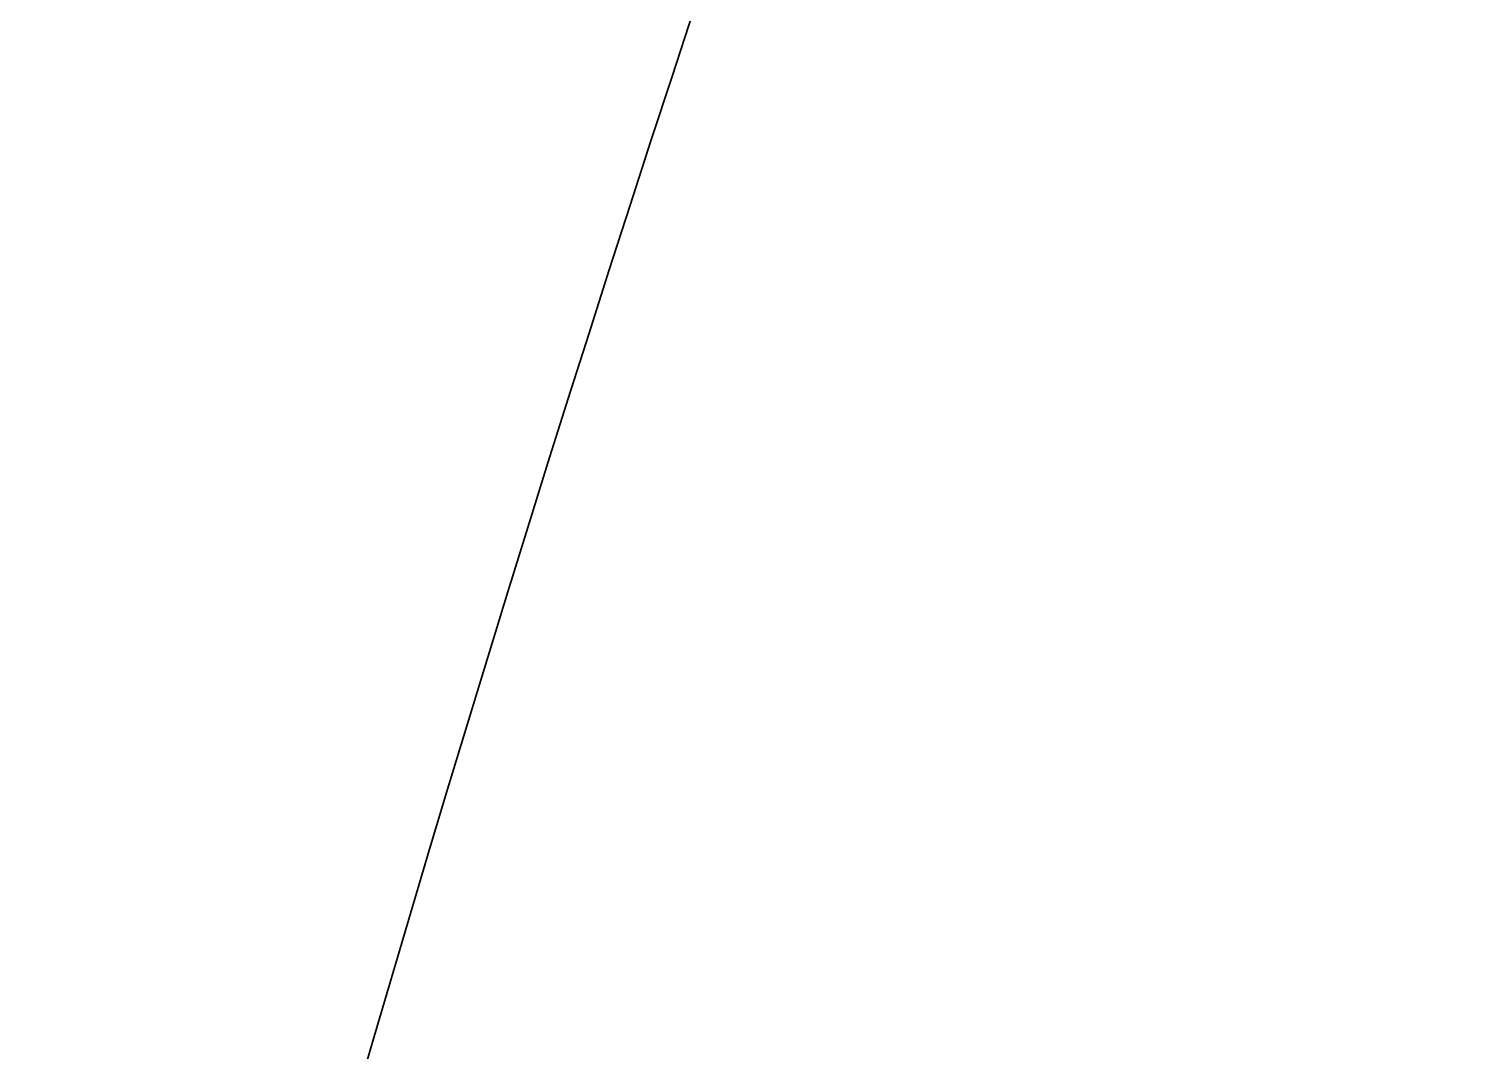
# Model space of a CAD drawing. Header units: millimetres. Extents: x 0 to 2114, y 0 to 2343.
# Drawn here: x 1556.2505 to 1556.3133, y 1422.9777 to 1423.0226 of the extents above; entities that cross this region are included whole.
import ezdxf

# ---------------------------------------------------------------- set-up
doc = ezdxf.new("R2010")
doc.units = ezdxf.units.MM
doc.layers.add('Blocks', color=7, linetype='Continuous')
doc.layers.add('Blocks$Outline', color=7, linetype='Continuous', lineweight=35, true_color=0xff3f3f)

# ---------------------------------------------------------------- blocks, each defined once
blk = doc.blocks.new('Mirra 2 Office Chair Side')
at = {"layer": 'Blocks$Outline'}
for points, knots in [([(481.064069, 213.971026), (480.744052, 213.971026), (480.424036, 213.971026), (480.10402, 213.971026), (479.782389, 213.971026), (479.460758, 213.971026), (479.139127, 213.971026), (478.825983, 213.971026), (478.512839, 213.971026), (478.199696, 213.971026), (477.895539, 213.971026), (477.591383, 213.971026), (477.287227, 213.971026), (476.992545, 213.971026), (476.697864, 213.971026), (476.403182, 213.971026), (476.118446, 213.971026), (475.83371, 213.971026), (475.548974, 213.971026), (475.274639, 213.971026), (475.000305, 213.971026), (474.72597, 213.971026), (474.462476, 213.971026), (474.198981, 213.971026), (473.935487, 213.971026), (473.683254, 213.971026), (473.431022, 213.971026), (473.178789, 213.971026), (472.938222, 213.971026), (472.697654, 213.971026), (472.457087, 213.971026), (472.22857, 213.971026), (472.000052, 213.971026), (471.771535, 213.971026), (471.555433, 213.971026), (471.339332, 213.971026), (471.12323, 213.971026), (470.91989, 213.971026), (470.71655, 213.971026), (470.51321, 213.971026), (470.322956, 213.971026), (470.132703, 213.971026), (469.942449, 213.971026), (469.765587, 213.971026), (469.588725, 213.971026), (469.411862, 213.971026), (469.248674, 213.971026), (469.085486, 213.971026), (468.922297, 213.971026), (468.773044, 213.971026), (468.623791, 213.971026), (468.474537, 213.971026), (468.339458, 213.971026), (468.204379, 213.971026), (468.069299, 213.971026), (467.94861, 213.971026), (467.82792, 213.971026), (467.707231, 213.971026), (467.601124, 213.971026), (467.495018, 213.971026), (467.388912, 213.971026), (467.297558, 213.971026), (467.206204, 213.971026), (467.114851, 213.971026), (467.038396, 213.971026), (466.961941, 213.971026), (466.885487, 213.971026), (466.824053, 213.971026), (466.76262, 213.971026), (466.701186, 213.971026), (466.654872, 213.971026), (466.608558, 213.971026), (466.562244, 213.971026), (466.531124, 213.971026), (466.500004, 213.971026), (466.468883, 213.971026), (466.453006, 213.971026), (466.437129, 213.971026), (466.421253, 213.971026), (466.419028, 213.970983), (466.332158, 213.96929), (466.245289, 213.967597), (466.160644, 213.965947), (466.076135, 213.96087), (465.991627, 213.955794), (465.907118, 213.950717), (465.82288, 213.942265), (465.738642, 213.933813), (465.654404, 213.925361), (465.570571, 213.913547), (465.486738, 213.901733), (465.402906, 213.889919), (465.319613, 213.874763), (465.236319, 213.859606), (465.153026, 213.844449), (465.070406, 213.825973), (464.987785, 213.807498), (464.905165, 213.789022), (464.823349, 213.767258), (464.741534, 213.745493), (464.659718, 213.723728), (464.590585, 213.702564), (464.521452, 213.681399), (464.452318, 213.660235), (366.170565, 181.726557), (267.888811, 149.79288), (169.607057, 117.859202), (169.527079, 117.831435), (169.447101, 117.803669), (169.367122, 117.775902), (169.288319, 117.744959), (169.209515, 117.714017), (169.130711, 117.683074), (169.053208, 117.649004), (168.975704, 117.614935), (168.898201, 117.580866), (168.822122, 117.543724), (168.746043, 117.506583), (168.669964, 117.469442), (168.595431, 117.429288), (168.520899, 117.389134), (168.446366, 117.34898), (168.373498, 117.305877), (168.300631, 117.262775), (168.227763, 117.219672), (168.156678, 117.17369), (168.085592, 117.127709), (168.014507, 117.081727), (167.945317, 117.032939), (167.876127, 116.984151), (167.806937, 116.935364), (167.739753, 116.883848), (167.67257, 116.832332), (167.605386, 116.780817), (167.540316, 116.726656), (167.475247, 116.672495), (167.410177, 116.618334), (167.347325, 116.561614), (167.284473, 116.504894), (167.221621, 116.448174), (167.161088, 116.388987), (167.100554, 116.329799), (167.040021, 116.270611), (166.981903, 116.20905), (166.923785, 116.147489), (166.865667, 116.085928), (166.852834, 116.071594), (166.840001, 116.057261), (166.829708, 116.040654)], [-360.989569, -360.989569, -360.989569, -360.989569, -360.018655, -360.018655, -360.018655, -359.018655, -359.018655, -359.018655, -358.018655, -358.018655, -358.018655, -357.018655, -357.018655, -357.018655, -356.018655, -356.018655, -356.018655, -355.018655, -355.018655, -355.018655, -354.018655, -354.018655, -354.018655, -353.018655, -353.018655, -353.018655, -352.018655, -352.018655, -352.018655, -351.018655, -351.018655, -351.018655, -350.018655, -350.018655, -350.018655, -349.018655, -349.018655, -349.018655, -348.018655, -348.018655, -348.018655, -347.018655, -347.018655, -347.018655, -346.018655, -346.018655, -346.018655, -345.018655, -345.018655, -345.018655, -344.018655, -344.018655, -344.018655, -343.018655, -343.018655, -343.018655, -342.018655, -342.018655, -342.018655, -341.018655, -341.018655, -341.018655, -340.018655, -340.018655, -340.018655, -339.018655, -339.018655, -339.018655, -338.018655, -338.018655, -338.018655, -337.018655, -337.018655, -337.018655, -336.018655, -336.018655, -336.018655, -335.018655, -335.018655, -335.018655, -334.993047, -334.018655, -334.018655, -334.018655, -333.018655, -333.018655, -333.018655, -332.018655, -332.018655, -332.018655, -331.018655, -331.018655, -331.018655, -330.018655, -330.018655, -330.018655, -329.018655, -329.018655, -329.018655, -328.018655, -328.018655, -328.018655, -327.018655, -327.018655, -327.018655, -17, -17, -17, -16, -16, -16, -15, -15, -15, -14, -14, -14, -13, -13, -13, -12, -12, -12, -11, -11, -11, -10, -10, -10, -9, -9, -9, -8, -8, -8, -7, -7, -7, -6, -6, -6, -5, -5, -5, -4, -4, -4, -3.29312, -3.29312, -3.29312, -3.29312]), ([(185.816412, 61.387421), (186.071232, 61.387421), (186.326051, 61.387421), (186.580871, 61.387421), (186.729909, 63.086901), (186.878948, 64.786381), (187.027987, 66.485861), (187.177026, 68.185341), (187.326066, 69.884821), (187.475106, 71.584301), (187.517576, 72.052383), (187.698138, 72.957391), (188.069947, 73.80009), (188.303663, 74.205862), (189.429005, 76.15027), (190.554348, 78.094678), (191.67969, 80.039086), (192.805091, 81.98346), (193.930491, 83.927834), (195.055891, 85.872209), (195.529383, 86.685041), (196.805689, 88.065703), (198.540825, 88.786376), (199.463874, 88.950738), (225.209663, 93.484096), (276.710592, 102.515929), (338.860176, 113.434998), (375.224366, 119.698348), (385.826166, 121.515286)], [19.060822, 19.060822, 19.060822, 19.060822, 19.825281, 19.825281, 19.825281, 20.825281, 20.825281, 20.825281, 21.825281, 21.825281, 21.825281, 22.325281, 22.825281, 22.825281, 22.825281, 23.825281, 23.825281, 23.825281, 24.825281, 24.825281, 24.825281, 25.325281, 25.825281, 25.825281, 25.825281, 26.158614, 26.491947, 26.629136, 26.629136, 26.629136, 26.629136])]:
    blk.add_open_spline(points, degree=3, knots=knots, dxfattribs=at)
blk.add_open_spline([(384.953911, 120.489551), (384.742307, 120.237618), (384.603649, 119.992353), (384.541701, 119.751902)], degree=3, dxfattribs=at)

msp = doc.modelspace()

# ---------------------------------------------------------------- block references
at = {"layer": 'Blocks'}
msp.add_blockref('Mirra 2 Office Chair Side', (1171.713014, 1303.18669), dxfattribs=at)

doc.saveas('drawing.dxf')
